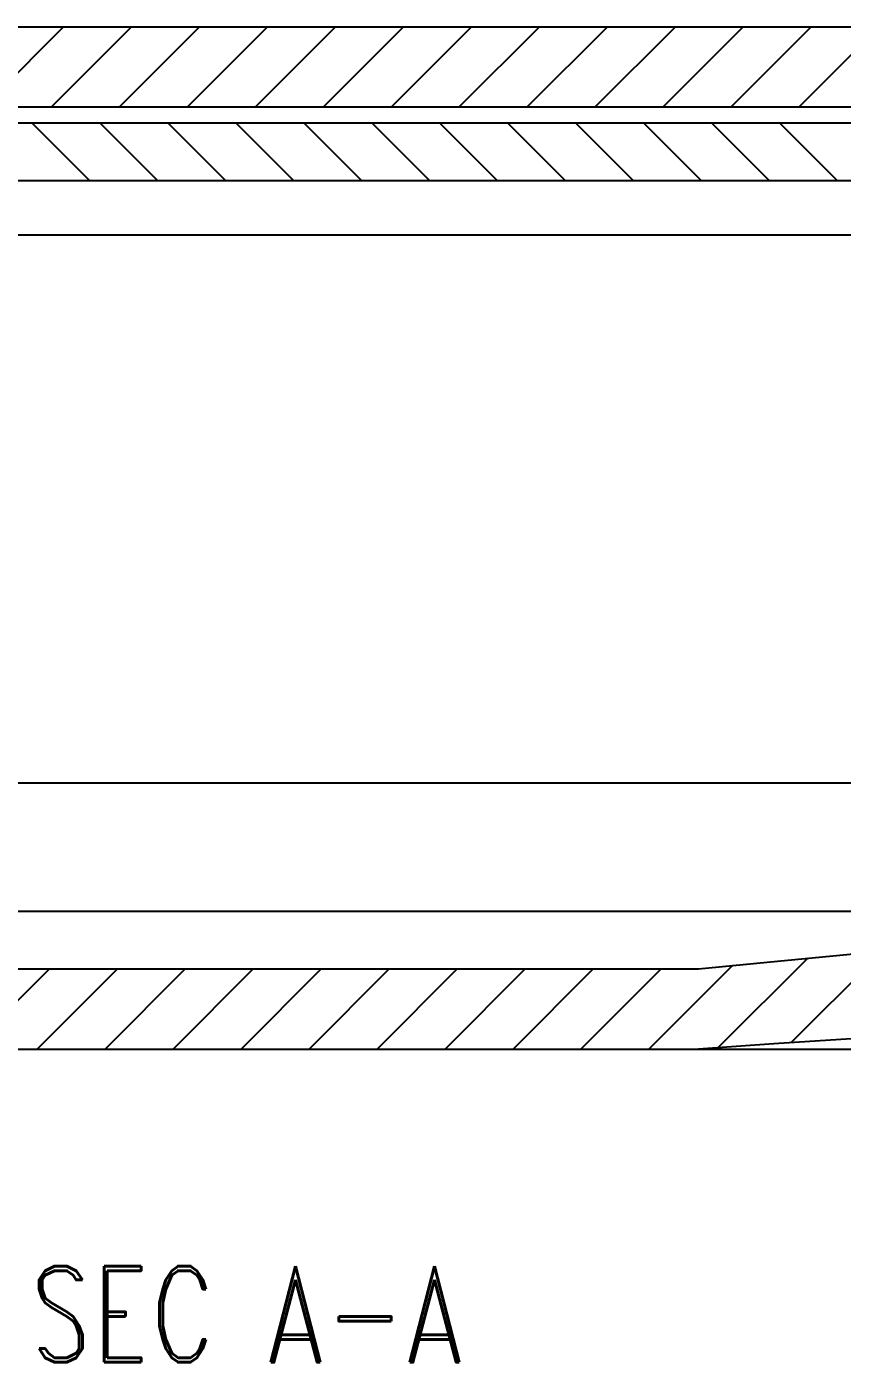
# Model space of a CAD drawing. Header units: millimetres. Extents: x 2698 to 3039, y 1138 to 1364.
# Drawn here: x 2751.51 to 2776.96, y 1195.86 to 1237.54 of the extents above; entities that cross this region are included whole.
import ezdxf
from ezdxf.enums import TextEntityAlignment as Align

# ---------------------------------------------------------------- set-up
doc = ezdxf.new("R2010")
doc.units = ezdxf.units.MM
doc.layers.add('hatch', color=56, linetype='Continuous', lineweight=9)
doc.styles.add('ROMAND', font='romand.shx', dxfattribs={"width": 0.75, "bigfont": 'gbcbig.shx'})

msp = doc.modelspace()

# ---------------------------------------------------------------- linework, layer by layer
at = {"color": 7, "linetype": 'Continuous'}
for p, q in [((2711.248, 1237.539), (2803.695, 1237.539)), ((2719.764, 1235.039), (2792.283, 1235.039)), ((2720.654, 1234.539), (2792.352, 1234.539)), ((2721.169, 1232.739), (2779.77, 1232.739)), ((2779.45, 1231.039), (2735.491, 1231.039)), ((2783.703, 1213.939), (2731.238, 1213.939)), ((2731.308, 1209.939), (2783.633, 1209.939)), ((2774.941, 1208.385), (2777.423, 1208.615)), ((2772.471, 1208.139), (2774.941, 1208.385)), ((2732.16, 1208.139), (2772.471, 1208.139)), ((2731.393, 1205.639), (2780.893, 1205.639))]:
    msp.add_line(p, q, dxfattribs=at)
at = {"color": 40, "linetype": 'Continuous'}
for p, q in [((2752.659, 1237.539), (2750.159, 1235.039)), ((2754.78, 1237.539), (2752.28, 1235.039)), ((2756.901, 1237.539), (2754.401, 1235.039)), ((2759.023, 1237.539), (2756.523, 1235.039)), ((2761.144, 1237.539), (2758.644, 1235.039)), ((2763.265, 1237.539), (2760.765, 1235.039)), ((2765.387, 1237.539), (2762.887, 1235.039)), ((2767.508, 1237.539), (2765.008, 1235.039)), ((2769.629, 1237.539), (2767.129, 1235.039)), ((2771.751, 1237.539), (2769.251, 1235.039)), ((2773.872, 1237.539), (2771.372, 1235.039)), ((2775.993, 1237.539), (2773.493, 1235.039)), ((2778.115, 1237.539), (2775.615, 1235.039)), ((2751.666, 1234.539), (2753.466, 1232.739)), ((2753.787, 1234.539), (2755.587, 1232.739)), ((2755.909, 1234.539), (2757.709, 1232.739)), ((2758.03, 1234.539), (2759.83, 1232.739)), ((2760.151, 1234.539), (2761.951, 1232.739)), ((2762.273, 1234.539), (2764.073, 1232.739)), ((2764.394, 1234.539), (2766.194, 1232.739)), ((2766.515, 1234.539), (2768.315, 1232.739)), ((2768.637, 1234.539), (2770.437, 1232.739)), ((2770.758, 1234.539), (2772.558, 1232.739)), ((2772.879, 1234.539), (2774.679, 1232.739)), ((2775.001, 1234.539), (2776.801, 1232.739)), ((2778.213, 1208.683), (2775.37, 1205.839)), ((2773.532, 1208.245), (2770.927, 1205.639)), ((2775.881, 1208.472), (2773.091, 1205.682)), ((2752.213, 1208.139), (2749.713, 1205.639)), ((2754.335, 1208.139), (2751.835, 1205.639)), ((2756.456, 1208.139), (2753.956, 1205.639)), ((2758.577, 1208.139), (2756.077, 1205.639)), ((2760.699, 1208.139), (2758.199, 1205.639)), ((2762.82, 1208.139), (2760.32, 1205.639)), ((2764.941, 1208.139), (2762.441, 1205.639)), ((2767.063, 1208.139), (2764.563, 1205.639)), ((2769.184, 1208.139), (2766.684, 1205.639)), ((2771.305, 1208.139), (2768.805, 1205.639))]:
    msp.add_line(p, q, dxfattribs=at)
at = {"color": 7, "linetype": 'Continuous'}
msp.add_lwpolyline([(2779.731, 1206.112), (2777.242, 1205.962), (2774.824, 1205.804), (2772.477, 1205.639)], dxfattribs=at)

# ---------------------------------------------------------------- texts
at = {"layer": 'hatch', "color": 6, "style": 'ROMAND', "width": 0.75}
msp.add_text('SEC A-A', height=3, dxfattribs=at).set_placement((2758.402, 1197.364), align=Align.MIDDLE)

doc.saveas('drawing.dxf')
